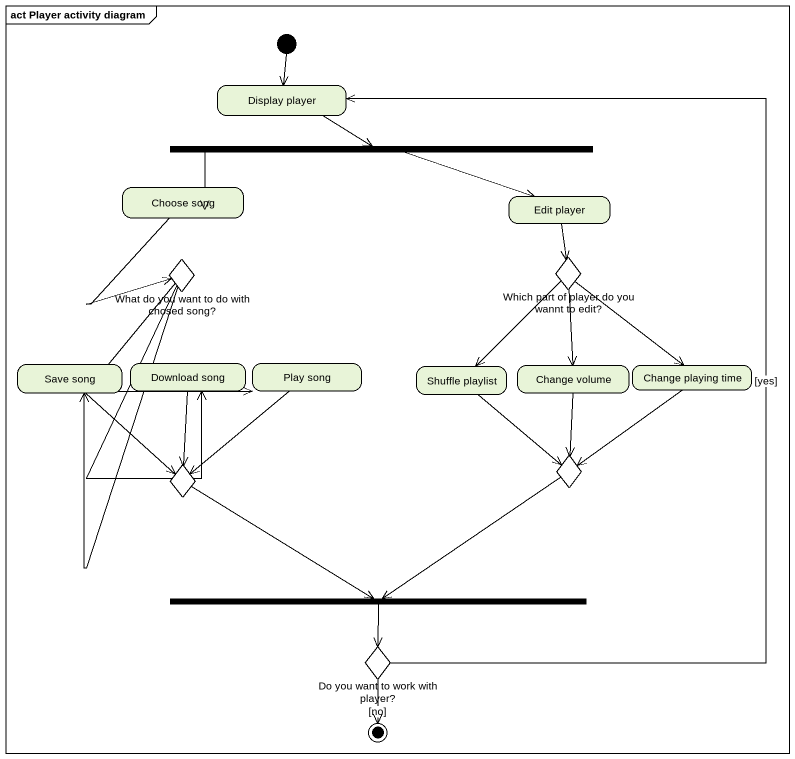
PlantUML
@startuml
mainframe act Player activity diagram
hide empty description
state "Display player" as Display_player
state fork1 <<fork>>
state "Choose song" as Choose_song
state "Edit player" as Edit_player
state "What do you want to do with chosed song?" as What_do_you_want_to_do_with <<choice>>
state "Which part of player do you wannt to edit?" as Which_part_of_player_do_you <<choice>>
state "Save song" as Save_song
state "Download song" as Download_song
state "Play song" as Play_song
state "Shuffle playlist" as Shuffle_playlist
state "Change volume" as Change_volume
state "Change playing time" as Change_playing_time
state choice1 <<choice>>
state choice2 <<choice>>
state fork2 <<join>>
state "Do you want to work with player?" as Do_you_want_to_work_with <<choice>>
[*] --> Display_player
Display_player -right-> fork1
fork1 -left-> Choose_song
fork1 -right-> Edit_player
Choose_song --> What_do_you_want_to_do_with
Edit_player --> Which_part_of_player_do_you
What_do_you_want_to_do_with --> Save_song
What_do_you_want_to_do_with --> Download_song
What_do_you_want_to_do_with --> Play_song
Which_part_of_player_do_you --> Shuffle_playlist
Which_part_of_player_do_you --> Change_volume
Which_part_of_player_do_you --> Change_playing_time
Save_song --> choice1
Download_song --> choice1
Play_song --> choice1
Shuffle_playlist --> choice2
Change_volume --> choice2
Change_playing_time --> choice2
choice1 --> fork2
choice2 --> fork2
fork2 --> Do_you_want_to_work_with
Do_you_want_to_work_with -up-> Display_player : [yes]
Do_you_want_to_work_with --> [*] : [no]
@enduml
